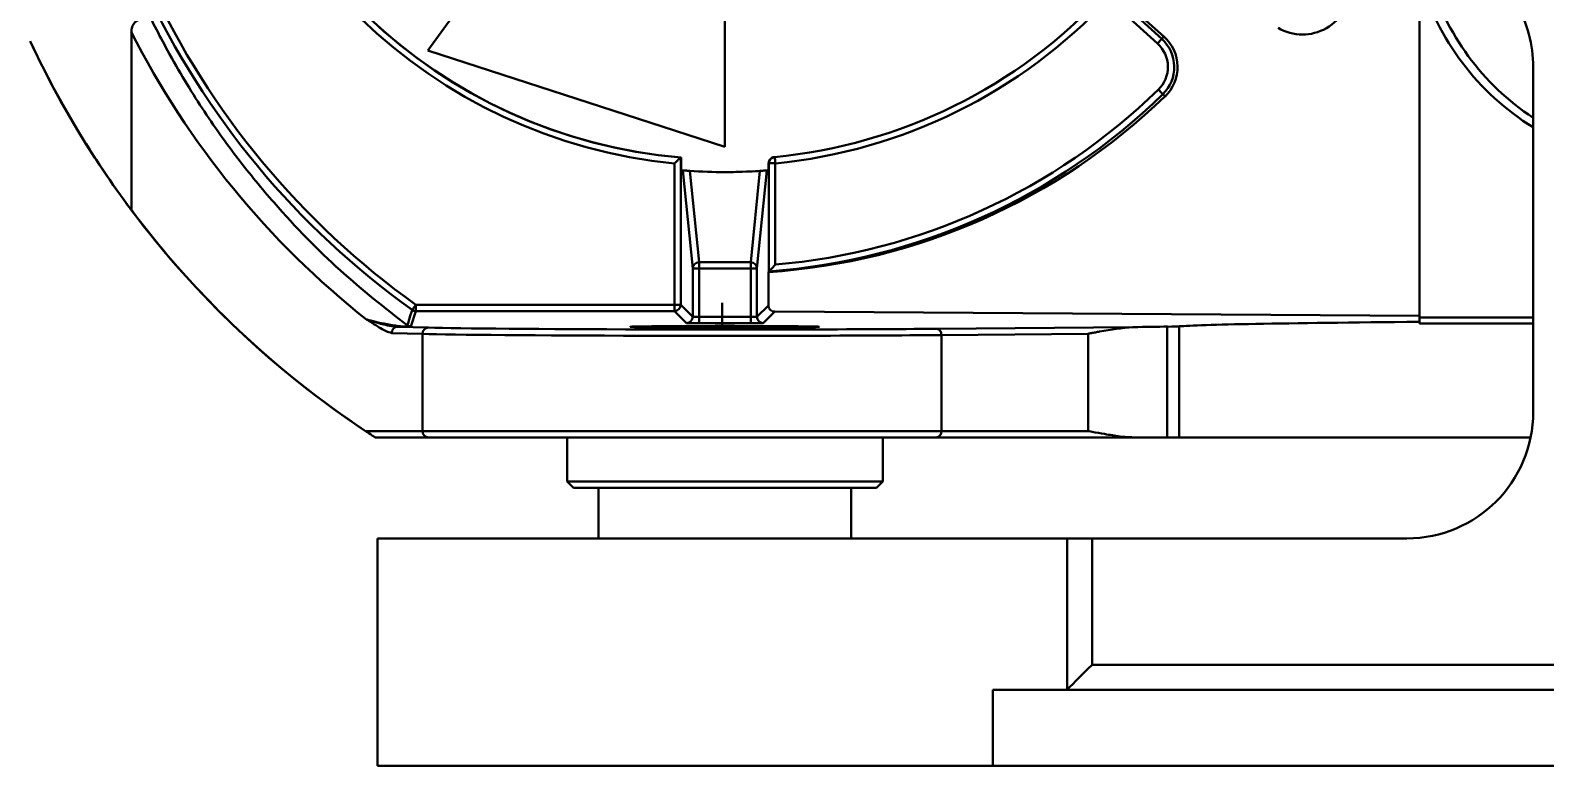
# Model space of a CAD drawing. Header units: millimetres. Extents: x 8 to 22425, y -1213 to 4973.
# Drawn here: x 9235.3 to 9355.2, y 1227.2 to 1285.4 of the extents above; entities that cross this region are included whole.
import ezdxf

# ---------------------------------------------------------------- set-up
doc = ezdxf.new("R2010")
doc.units = ezdxf.units.MM
doc.header["$PDSIZE"] = -1
doc.styles.get("Standard").update_dxf_attribs({"font": 'hyswlongfangsong.ttf'})
doc.dimstyles.new('ISO-25', dxfattribs={"dimscale": 25, "dimtxt": 3.5, "dimasz": 1.6, "dimexe": 1.25, "dimexo": 0.625, "dimtad": 1, "dimdec": 0, "dimzin": 9, "dimdsep": 46, "dimtxsty": 'Standard', "dimcen": 2.5, "dimadec": 0, "dimazin": 2, "dimtfac": 1, "dimtdec": 0, "dimtofl": 0, "dimtmove": 0, "dimatfit": 3, "dimfxl": 1, "dimarcsym": 0})

# ---------------------------------------------------------------- blocks, each defined once
blk = doc.blocks.new('*D151')
at = {"color": 0, "lineweight": -2, "transparency": 16777216}
for p, q in [((9297.46, 1705.83), (9688.41, 1546.78)), ((10255.3, 1253.67), (10255.3, 1378.67)), ((10192.8, 1316.17), (10317.8, 1316.17))]:
    blk.add_line(p, q, dxfattribs=at)
at = {"color": 0, "transparency": 16777216}
blk.add_solid([(9690.92, 1552.96), (9685.9, 1540.61), (9725.46, 1531.71)], dxfattribs=at)
at = {"layer": 'Defpoints', "color": 0, "transparency": 16777216}
for p in [(9725.46, 1531.71), (10255.3, 1316.17)]:
    blk.add_point(p, dxfattribs=at)
at = {"color": 0, "transparency": 16777216, "insert": (9410.76, 1723.83), "char_height": 87.5, "attachment_point": 5, "rotation": 337.8633}
blk.add_mtext('R572', dxfattribs=at)

msp = doc.modelspace()

# ---------------------------------------------------------------- linework, layer by layer
at = {"color": 161, "lineweight": 30, "true_color": 0x67adff}
for p, q in [((9290.3, 1316.17), (9266.79, 1283.81)), ((9290.3, 1276.17), (9290.3, 1316.17)), ((9345.3, 1262.8), (9345.3, 1289.53)), ((9324.56, 1284.35), (9320.66, 1287.88)), ((9320.99, 1288.25), (9324.9, 1284.72)), ((9325.06, 1284.9), (9321.52, 1288.08)), ((9243.3, 1285.28), (9243.3, 1271.17)), ((9324.9, 1284.72), (9325.06, 1284.9)), ((9266.79, 1283.81), (9290.3, 1276.17)), ((9354.3, 1255.17), (9354.3, 1282.49)), ((9325.15, 1280.17), (9324.98, 1280.34)), ((9286.3, 1263.67), (9286.3, 1274.87)), ((9286.8, 1275.32), (9286.8, 1263.67)), ((9286.8, 1275.32), (9286.8, 1275.32)), ((9286.83, 1274.32), (9286.83, 1275.32)), ((9293.76, 1274.32), (9293.76, 1274.86)), ((9293.79, 1266.3), (9293.79, 1274.87)), ((9293.79, 1274.87), (9294.29, 1274.87)), ((9294.29, 1274.87), (9294.29, 1266.85)), ((9287.75, 1266.53), (9286.98, 1274.3)), ((9287.53, 1274.26), (9288.25, 1267.03)), ((9292.34, 1267.03), (9293.06, 1274.26)), ((9293.62, 1274.3), (9292.84, 1266.53)), ((9287.75, 1262.72), (9287.75, 1266.53)), ((9287.75, 1266.53), (9288.25, 1266.53)), ((9288.25, 1266.53), (9288.25, 1267.03)), ((9288.25, 1267.03), (9292.34, 1267.03)), ((9288.25, 1266.53), (9288.25, 1262.71)), ((9292.34, 1266.53), (9288.25, 1266.53)), ((9292.34, 1266.53), (9292.34, 1267.03)), ((9292.34, 1262.71), (9292.34, 1266.53)), ((9292.34, 1266.53), (9292.84, 1266.53)), ((9292.84, 1266.53), (9292.84, 1262.72)), ((9293.79, 1266.3), (9293.75, 1266.25)), ((9293.75, 1263.62), (9293.75, 1266.25)), ((9265.83, 1263.17), (9265.44, 1261.94)), ((9265.83, 1263.67), (9265.83, 1263.17)), ((9265.83, 1263.67), (9286.3, 1263.67)), ((9286.3, 1263.17), (9265.83, 1263.17)), ((9286.8, 1263.67), (9286.3, 1263.67)), ((9286.3, 1263.67), (9286.3, 1263.17)), ((9287.25, 1262.22), (9286.3, 1263.17)), ((9286.8, 1263.67), (9287.75, 1262.72)), ((9288.25, 1262.21), (9288.25, 1262.71)), ((9288.25, 1262.71), (9292.34, 1262.71)), ((9290.08, 1261.71), (9290.08, 1263.82)), ((9292.84, 1262.72), (9293.75, 1263.62)), ((9294.24, 1263.12), (9293.34, 1262.22)), ((9294.24, 1263.12), (9345.3, 1262.8)), ((9345.3, 1262.8), (9345.3, 1262.32)), ((9264.4, 1261.93), (9266.83, 1261.86)), ((9292.34, 1262.21), (9288.25, 1262.21)), ((9307.09, 1261.77), (9322.6, 1261.9)), ((9325.33, 1253.17), (9325.33, 1261.94)), ((9326.28, 1261.96), (9326.28, 1253.17)), ((9345.3, 1262.67), (9354.3, 1262.67)), ((9345.3, 1262.32), (9345.3, 1262.17)), ((9354.3, 1262.17), (9345.3, 1262.17)), ((9266.35, 1261.36), (9263.92, 1261.43)), ((9266.35, 1261.36), (9266.35, 1253.67)), ((9319.06, 1261.36), (9307.44, 1261.27)), ((9307.44, 1261.27), (9307.44, 1253.67)), ((9319.06, 1253.67), (9319.06, 1261.36)), ((9261.84, 1253.67), (9266.35, 1253.67)), ((9262.6, 1253.17), (9262.61, 1253.17)), ((9266.83, 1253.17), (9262.61, 1253.17)), ((9266.35, 1253.67), (9307.44, 1253.67)), ((9307.09, 1253.17), (9266.83, 1253.17)), ((9277.8, 1253.17), (9277.8, 1249.67)), ((9302.8, 1249.67), (9302.8, 1253.17)), ((9322.61, 1253.17), (9307.09, 1253.17)), ((9307.44, 1253.67), (9319.06, 1253.67)), ((9322.61, 1253.17), (9325.33, 1253.17)), ((9326.28, 1253.17), (9325.33, 1253.17)), ((9326.28, 1253.17), (9354.1, 1253.17)), ((9277.8, 1249.67), (9278.3, 1249.17)), ((9277.8, 1249.67), (9278.49, 1249.67)), ((9278.49, 1249.67), (9302.8, 1249.67)), ((9302.3, 1249.17), (9302.8, 1249.67)), ((9278.96, 1249.17), (9278.3, 1249.17)), ((9302.3, 1249.17), (9278.96, 1249.17)), ((9280.3, 1249.17), (9280.3, 1245.17)), ((9300.3, 1245.17), (9300.3, 1249.17)), ((9262.8, 1245.17), (9262.8, 1227.17)), ((9317.4, 1245.17), (9262.8, 1245.17)), ((9317.4, 1233.2), (9317.4, 1245.17)), ((9317.4, 1245.17), (9319.37, 1245.17)), ((9319.37, 1245.17), (9319.37, 1235.17)), ((9319.37, 1245.17), (9344.3, 1245.17)), ((9319.37, 1235.17), (9356.97, 1235.17)), ((9311.51, 1233.17), (9311.51, 1227.17)), ((9311.51, 1233.17), (9374.3, 1233.17)), ((9311.51, 1227.17), (9262.8, 1227.17)), ((9380.3, 1227.17), (9311.51, 1227.17))]:
    msp.add_line(p, q, dxfattribs=at)
at = {"color": 161, "lineweight": 30, "true_color": 0x67adff, "flags": 128}
for points in [[(9324.9, 1284.72), (9324.89, 1284.72), (9324.87, 1284.69), (9324.84, 1284.66), (9324.8, 1284.61), (9324.75, 1284.56), (9324.69, 1284.49), (9324.63, 1284.42), (9324.56, 1284.35)], [(9324.98, 1280.34), (9324.97, 1280.35), (9324.95, 1280.37), (9324.92, 1280.4), (9324.88, 1280.45), (9324.82, 1280.5), (9324.76, 1280.56), (9324.7, 1280.63), (9324.63, 1280.7)], [(9294.13, 1275.34), (9294.16, 1275.35), (9294.25, 1275.36)], [(9294.29, 1274.87), (9294.28, 1274.96), (9294.28, 1275.06), (9294.27, 1275.14), (9294.26, 1275.22), (9294.25, 1275.28), (9294.25, 1275.32), (9294.25, 1275.35), (9294.25, 1275.36)], [(9265.15, 1262.04), (9265.15, 1262.04), (9265.16, 1262.08), (9265.21, 1262.22), (9265.38, 1262.78), (9265.51, 1263.17), (9265.54, 1263.26)], [(9265.83, 1263.67), (9265.77, 1263.59), (9265.72, 1263.51), (9265.67, 1263.44), (9265.62, 1263.38), (9265.59, 1263.33), (9265.56, 1263.29), (9265.54, 1263.27), (9265.54, 1263.26)], [(9292.34, 1262.21), (9292.34, 1262.22), (9292.34, 1262.25), (9292.34, 1262.29), (9292.34, 1262.36), (9292.34, 1262.43), (9292.34, 1262.52), (9292.34, 1262.61), (9292.34, 1262.71)], [(9317.4, 1233.2), (9317.49, 1233.29), (9317.64, 1233.44), (9317.84, 1233.64), (9318.08, 1233.88), (9318.37, 1234.17), (9318.69, 1234.49), (9319.02, 1234.82), (9319.37, 1235.17)]]:
    msp.add_lwpolyline(points, dxfattribs=at)
at = {"color": 161, "lineweight": 30, "true_color": 0x67adff}
for centre, radius, start, end in [((9290.3, 1316.17), 41.5, 187.6158, 264.475), ((9290.3, 1316.17), 41, 187.6158, 265.1519), ((9290.3, 1316.17), 41, 187.6158, 265.1091), ((9303.3, 1316.17), 65, 204.9083, 234.4853), ((9303.3, 1316.17), 64.5, 204.9083, 234.4853), ((9290.3, 1316.17), 41, 275.4827, 317.0621), ((9290.3, 1316.17), 41.5, 275.525, 317.02), ((9344.3, 1282.49), 10, 0, 30), ((9303.3, 1316.17), 75, 204.9513, 216.8699), ((9303.3, 1316.17), 75, 204.9528, 237.1401), ((9322.88, 1282.49), 2.5, 314.2298, 47.8895), ((9322.88, 1282.49), 3, 314.2298, 47.8895), ((9290.1, 1316.17), 49.5, 274.8618, 314.2298), ((9290.1, 1316.17), 50, 274.2384, 314.2298), ((9294.29, 1274.87), 0.5, 109.6175, 179.9942), ((9290.3, 1316.17), 42, 270, 274.7324), ((9288.25, 1266.53), 0.499, 89.9431, 179.8427), ((9292.34, 1266.53), 0.5, 0.1642, 90.0569), ((9265.83, 1263.67), 0.5, 234.4935, 269.9915), ((9286.3, 1263.67), 0.5, 270.0081, 359.9941), ((9287.25, 1262.72), 0.5, 270.0111, 359.991), ((9293.34, 1262.72), 0.5, 179.9993, 269.9986), ((9264.42, 1261.44), 0.491, 91.4268, 181.038), ((9265.44, 1262.44), 0.5, 234.8268, 270.0026), ((9266.84, 1261.37), 0.491, 91.4228, 181.042), ((9306.99, 1261.33), 0.448, 351.8472, 77.0127), ((9344.3, 1255.17), 10, 270, 0), ((9266.84, 1253.66), 0.49, 178.7866, 268.7464), ((9307, 1253.61), 0.444, 282.5697, 8.5728)]:
    msp.add_arc(centre, radius, start, end, dxfattribs=at)
for centre, major_axis, ratio, start_param, end_param in [((9365.05, 1295.17), (20.5, 0), 0.999995, 3.416406, 4.160433), ((9365.3, 1295.17), (20, 0), 0.999995, 3.416797, 4.13007), ((9336.03, 1288.87), (3.81, 0), 0.999975, 4.183375, 6.283185), ((9304.33, 1316.17), (68.42, 0), 0.99955, 3.610361, 4.04433), ((9322.9, 1282.49), (3.24, 0), 0.999975, 5.479847, 7.12367), ((9290.41, 1316.17), (50.03, 0), 0.999975, 4.779071, 5.479847), ((9290.3, 1316.17), (41.04, 0), 0.999092, 4.627026, 4.627774), ((9289.8, 1316.17), (0, 41.5), 0.999091, 3.237283, 3.238023), ((9290.3, 1316.17), (42.04, 0), 0.999092, 4.629793, 4.633259), ((9290.29, 1316.17), (29.7, -29.7), 0.999909, 5.431897, 5.563723), ((9290.3, 1316.17), (0, 42), 0.999091, 3.220723, 3.224189), ((9303.3, 1316.17), (75, 0), 0.999974, 3.785094, 4.126703), ((9288.25, 1262.72), (0.5, 0), 0.017454, 3.150327, 4.712397), ((9292.34, 1262.72), (0.5, 0), 0.017454, 4.712397, 6.274467), ((9294.24, 1263.62), (-0.19, 0.463), 0.991267, 1.179406, 2.750126), ((9290.3, 1261.92), (24.5, 0), 0.008727, 3.432869, 5.467632), ((9288.25, 1262.22), (1, 0), 0.008727, 3.150327, 4.712397), ((9292.34, 1262.22), (1, 0), 0.008727, 4.712397, 6.274467), ((9298.81, 1262.05), (29.48, 0), 0.008727, 5.651502, 5.832053), ((9316.34, 1261.97), (10, 0), 0.008727, 5.832053, 6.18176), ((9393.93, 1261.9), (68, 0), 0.008727, 2.367745, 3.040167), ((9290.3, 1261.42), (25, 0), 0.008552, 3.432869, 5.467632)]:
    msp.add_ellipse(centre, major_axis=major_axis, ratio=ratio, start_param=start_param, end_param=end_param, dxfattribs=at)
msp.add_ellipse((9290.3, 1261.92), major_axis=(7.5, 0), ratio=0.008727, dxfattribs=at)
for points, knots in [([(9243.75, 1288.67), (9243.89, 1288.35), (9244.68, 1286.61), (9246.38, 1283.3), (9248.9, 1279.12), (9251.72, 1275.17), (9255.36, 1270.77), (9259.82, 1266.2), (9263.37, 1263.42), (9265.15, 1262.04)], [0, 0, 0, 0, 0.0225176, 0.1219478, 0.2550457, 0.3883078, 0.5215212, 0.7607319, 1, 1, 1, 1]), ([(9243.3, 1285.28), (9243.31, 1285.4), (9243.33, 1285.66), (9243.49, 1285.93), (9243.69, 1286.12), (9243.9, 1286.24), (9244.08, 1286.26), (9244.17, 1286.27)], [0, 0, 0, 0, 0.258683, 0.518937, 0.625632, 0.821074, 1, 1, 1, 1]), ([(9286.8, 1275.32), (9286.8, 1275.32), (9286.79, 1275.31), (9286.73, 1275.25), (9286.62, 1275.15), (9286.47, 1275.02), (9286.36, 1274.91), (9286.3, 1274.87), (9286.3, 1274.87)], [0, 0, 0, 0, 0.1488375, 0.296928, 0.5012243, 0.7735474, 0.9951674, 1, 1, 1, 1]), ([(9293.76, 1274.86), (9293.77, 1274.9), (9293.77, 1275), (9293.84, 1275.14), (9293.95, 1275.26), (9294.09, 1275.34), (9294.18, 1275.35), (9294.22, 1275.36)], [0, 0, 0, 0, 0.160804, 0.389322, 0.617835, 0.846402, 1, 1, 1, 1]), ([(9287.53, 1274.26), (9287.52, 1274.26), (9287.45, 1274.27), (9287.35, 1274.28), (9287.1, 1274.29), (9287.02, 1274.3), (9286.99, 1274.3), (9286.98, 1274.3)], [0, 0, 0, 0, 0.010876, 0.047268, 0.191575, 0.767169, 1, 1, 1, 1]), ([(9293.62, 1274.3), (9293.61, 1274.3), (9293.59, 1274.3), (9293.52, 1274.3), (9293.29, 1274.28), (9293.22, 1274.27), (9293.16, 1274.27), (9293.12, 1274.27), (9293.08, 1274.26), (9293.06, 1274.26)], [0, 0, 0, 0, 0.16012, 0.80104, 0.891448, 0.943319, 0.972714, 0.98918, 1, 1, 1, 1]), ([(9293.79, 1266.3), (9293.8, 1266.31), (9293.81, 1266.32), (9293.86, 1266.38), (9293.97, 1266.49), (9294.12, 1266.66), (9294.24, 1266.78), (9294.29, 1266.84), (9294.29, 1266.85)], [0, 0, 0, 0, 0.1346381, 0.2685057, 0.4633824, 0.7440861, 0.9953859, 1, 1, 1, 1]), ([(9263.92, 1261.43), (9263.85, 1261.45), (9263.48, 1261.53), (9262.9, 1261.9), (9262.32, 1262.25), (9262.03, 1262.44), (9261.96, 1262.49), (9261.95, 1262.49)], [0, 0, 0, 0, 0.112145, 0.560364, 0.88309, 0.994835, 1, 1, 1, 1]), ([(9261.95, 1262.49), (9262.05, 1262.46), (9262.4, 1262.37), (9263.04, 1262.22), (9263.83, 1262.07), (9264.44, 1261.98), (9264.73, 1261.95), (9264.86, 1261.94), (9264.93, 1261.94), (9264.96, 1261.94), (9264.99, 1261.94), (9265.03, 1261.94), (9265.06, 1261.94), (9265.1, 1261.95), (9265.14, 1261.96), (9265.2, 1261.99), (9265.17, 1262.01), (9265.15, 1262.04)], [0, 0, 0, 0, 0.115033, 0.399597, 0.683553, 0.78636, 0.816185, 0.829947, 0.835999, 0.83795, 0.843156, 0.84568, 0.85441, 0.85552, 0.870147, 0.898789, 1, 1, 1, 1]), ([(9261.95, 1262.49), (9261.96, 1262.49), (9262.03, 1262.46), (9262.33, 1262.36), (9262.98, 1262.18), (9263.68, 1261.99), (9264.29, 1261.94), (9264.4, 1261.93)], [0, 0, 0, 0, 0.005222, 0.117844, 0.442971, 0.892229, 1, 1, 1, 1]), ([(9265.44, 1261.94), (9265.43, 1261.94), (9265.42, 1261.94), (9265.28, 1261.93), (9265.17, 1261.93), (9265.08, 1261.93), (9264.97, 1261.93), (9264.85, 1261.93), (9264.67, 1261.93), (9264.52, 1261.93), (9264.43, 1261.93), (9264.4, 1261.93)], [0, 0, 0, 0, 0.416, 0.541846, 0.612121, 0.665073, 0.709971, 0.754797, 0.823667, 0.956645, 1, 1, 1, 1]), ([(9322.6, 1261.9), (9321.74, 1261.81), (9320.81, 1261.7), (9319.69, 1261.49), (9319.48, 1261.45), (9319.34, 1261.42), (9319.24, 1261.41), (9319.18, 1261.39), (9319.14, 1261.39), (9319.11, 1261.38), (9319.09, 1261.38), (9319.08, 1261.37), (9319.07, 1261.37), (9319.07, 1261.37), (9319.06, 1261.37), (9319.06, 1261.37), (9319.06, 1261.37), (9319.06, 1261.37), (9319.06, 1261.37), (9319.06, 1261.37), (9319.06, 1261.36), (9319.06, 1261.36), (9319.06, 1261.36), (9319.06, 1261.36)], [0, 0, 0, 0, 0.7651807, 0.8433566, 0.8955477, 0.9303691, 0.9535633, 0.9690207, 0.9793227, 0.9861829, 0.9907543, 0.9938028, 0.9958417, 0.9972022, 0.9981135, 0.998726, 0.9991344, 0.9994171, 0.9996812, 0.9998172, 0.9999152, 0.9999834, 1, 1, 1, 1]), ([(9262.61, 1253.17), (9262.6, 1253.17), (9262.6, 1253.17), (9262.58, 1253.19), (9262.55, 1253.21), (9262.53, 1253.22), (9262.51, 1253.23), (9262.49, 1253.25), (9262.46, 1253.27), (9262.42, 1253.29), (9262.33, 1253.35), (9262.09, 1253.51), (9261.95, 1253.6), (9261.84, 1253.67)], [0, 0, 0, 0, 0.115835, 0.189504, 0.214225, 0.239055, 0.253348, 0.26778, 0.280438, 0.299182, 0.335102, 0.462358, 1, 1, 1, 1]), ([(9319.06, 1253.67), (9319.06, 1253.67), (9319.06, 1253.67), (9319.06, 1253.67), (9319.06, 1253.67), (9319.06, 1253.67), (9319.06, 1253.67), (9319.09, 1253.66), (9319.2, 1253.64), (9319.63, 1253.56), (9320.47, 1253.41), (9321.47, 1253.25), (9322.2, 1253.18), (9322.53, 1253.17), (9322.61, 1253.17)], [0, 0, 0, 0, 0.000023, 0.000086, 0.000191, 0.000447, 0.001453, 0.005473, 0.021499, 0.085549, 0.341833, 0.692775, 0.930134, 1, 1, 1, 1])]:
    msp.add_open_spline(points, degree=3, knots=knots, dxfattribs=at)

# ---------------------------------------------------------------- dimensions: what is measured, and where the dimension line sits
dim = msp.add_radius_dim(center=(10255.3, 1316.17), mpoint=(9725.46, 1531.71), dimstyle='ISO-25')
dim.commit()
dim.dimension.update_dxf_attribs({"geometry": '*D151', "text_midpoint": (9388.39, 1668.83), "dimtype": 164})

doc.saveas('drawing.dxf')
